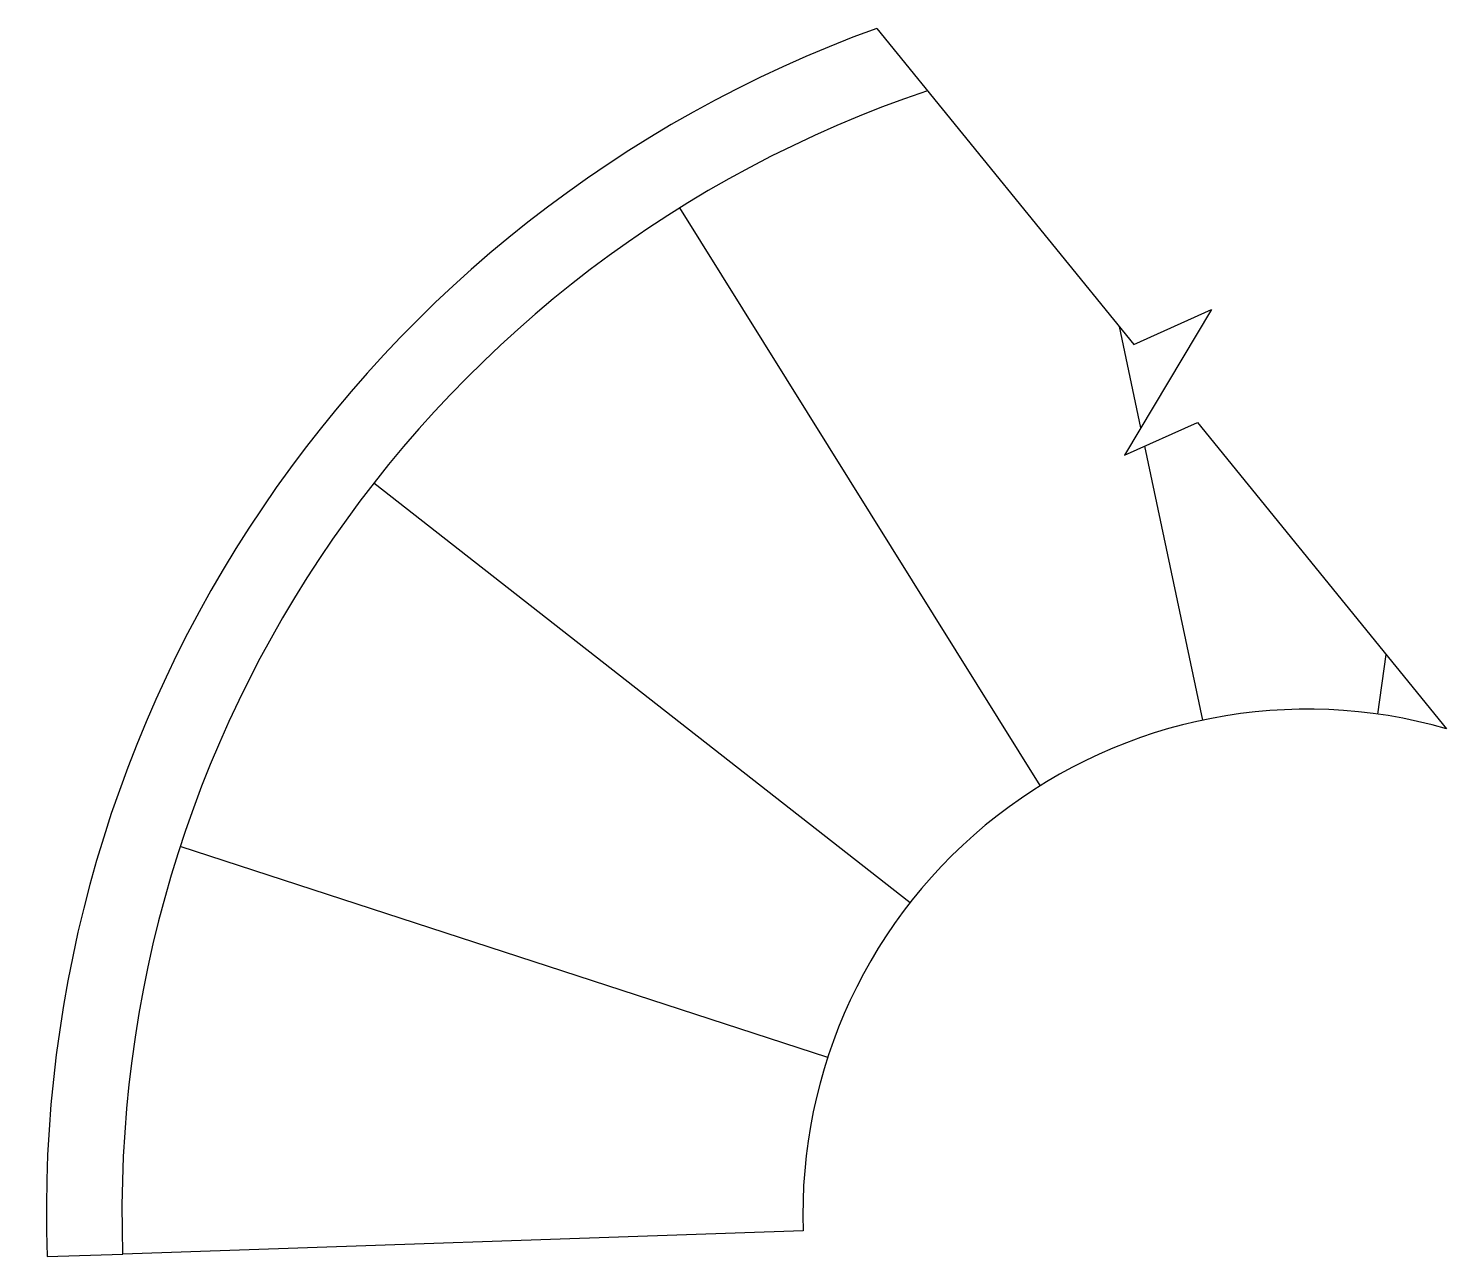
# Model space of a CAD drawing. Header units: millimetres. Extents: x -2828 to -578, y -96 to 1853.
import ezdxf

# ---------------------------------------------------------------- set-up
doc = ezdxf.new("R2010")
doc.units = ezdxf.units.MM
doc.layers.add('STAIR_楼梯', color=2, linetype='Continuous')

# ---------------------------------------------------------------- blocks, each defined once
blk = doc.blocks.new('双跑楼梯2')
at = {"layer": 'STAIR_楼梯'}
for p, q in [((-1482.2, 1852.5), (-1074.4, 1351.2)), ((-1223, 651.4), (-1794.6, 1567.7)), ((-951.2, 1406.4), (-1089.2, 1175.6)), ((-1074.4, 1351.2), (-951.2, 1406.4)), ((-1063.4, 1218.7), (-1097.5, 1379.6)), ((-1089.2, 1175.6), (-973.6, 1227.3)), ((-973.6, 1227.3), (-578.5, 741.5)), ((-965.3, 755.3), (-1057.3, 1189.9)), ((-1429.6, 465.7), (-2280.1, 1131.2)), ((-687.6, 764.8), (-674.3, 859.3)), ((-1560.2, 220.4), (-2587.1, 554.9)), ((-1599.1, -54.7), (-2678.4, -91.6)), ((-2798.4, -95.7), (-2678.4, -91.6))]:
    blk.add_line(p, q, dxfattribs=at)
for radius, start in [(2000, 109.9583), (1880, 108.682), (800, 73.9583)]:
    blk.add_arc((-799.5, -27.3), radius, start, 181.9583, dxfattribs=at)

msp = doc.modelspace()

# ---------------------------------------------------------------- block references
at = {"layer": 'STAIR_楼梯'}
msp.add_blockref('双跑楼梯2', (0, 0), dxfattribs=at)

doc.saveas('drawing.dxf')
